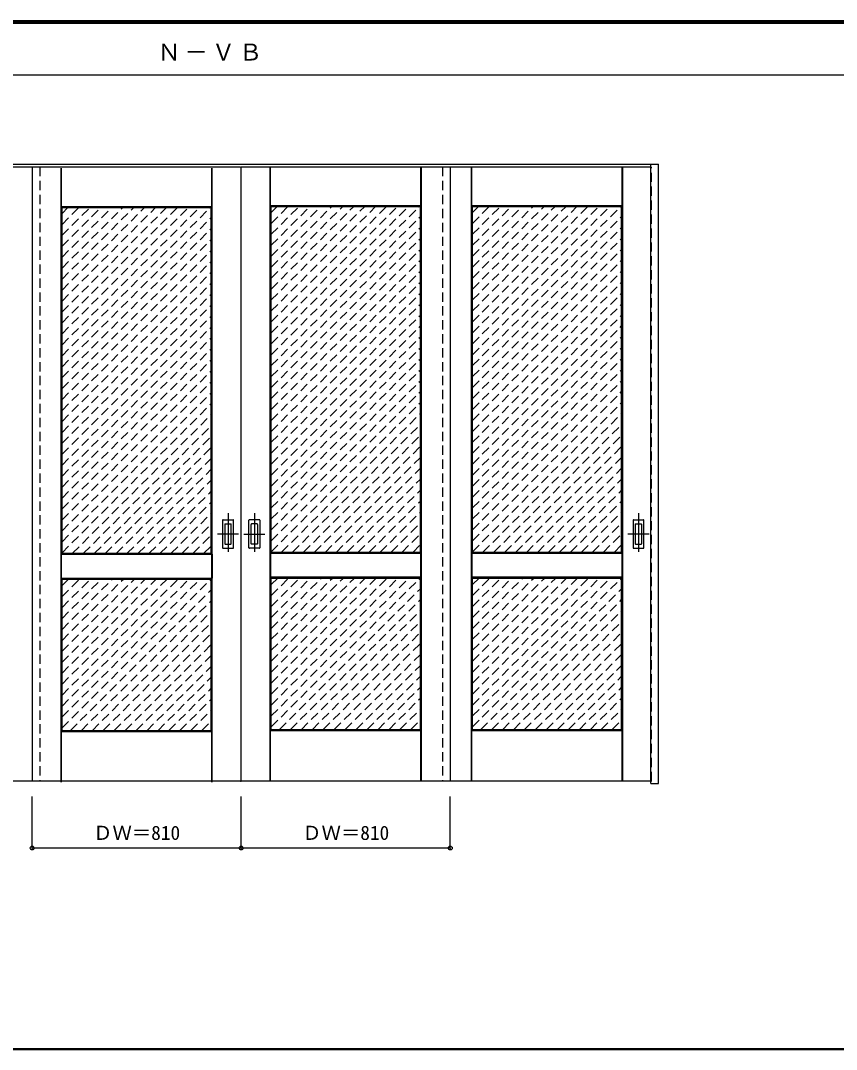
# Model space of a CAD drawing. Units: millimetres, scale not verified. Extents: x -6000 to 5700, y -4307 to 4175.
# Drawn here: x -3428 to -267, y 188 to 4175 of the extents above; entities that cross this region are included whole.
import ezdxf
from ezdxf.enums import TextEntityAlignment as Align

# ---------------------------------------------------------------- set-up
doc = ezdxf.new("R2010")
doc.units = ezdxf.units.MM
doc.header["$LTSCALE"] = 30
doc.header["$PDMODE"] = 32
doc.header["$PDSIZE"] = 15
doc.linetypes.add('CHAIN1', pattern=[8, 5, -1, 1, -1])
doc.linetypes.add('DASHED1', pattern=[1.8, 1.2, -0.6])
for name, color, linetype in [('0-1_通り芯', 4, 'CHAIN1'), ('0-2_扉', 3, 'Continuous'), ('0-3_仕上げ', 7, 'Continuous'), ('0-4_枠', 3, 'Continuous'), ('0-6_引手', 7, 'Continuous'), ('0-A_文字', 7, 'Continuous'), ('0-B_寸法', 4, 'Continuous'), ('0-C_ハッチ', 4, 'DASHED1'), ('F-1_枠', 6, 'Continuous')]:
    doc.layers.add(name, color=color, linetype=linetype)
doc.styles.add('ＭＳ ゴシック', font='')
doc.styles.get('ＭＳ ゴシック').set_extended_font_data('MS Gothic')

msp = doc.modelspace()

# ---------------------------------------------------------------- linework, layer by layer
at = {"layer": '0-1_通り芯'}
for p, q in [((-2624, 2266), (-2624, 2104)), ((-2522, 2266), (-2522, 2104)), ((-1034, 2266), (-1034, 2104)), ((-2583, 2185), (-2665, 2185)), ((-2563, 2185), (-2481, 2185)), ((-993, 2185), (-1075, 2185))]:
    msp.add_line(p, q, dxfattribs=at)
at = {"layer": '0-2_扉'}
for p, q in [((-2576, 3607.5), (-4160, 3607.5)), ((-3383, 3607.5), (-3383, 1227.5)), ((-2576, 3607.5), (-2573, 3607.5)), ((-2573, 1227.5), (-2573, 3607.5)), ((-2570, 3607.5), (-2573, 3607.5)), ((-986, 3607.5), (-2570, 3607.5)), ((-1763, 3607.5), (-1763, 1227.5)), ((-2576, 1227.5), (-4160, 1227.5)), ((-2576, 1227.5), (-2573, 1227.5)), ((-2570, 1227.5), (-2573, 1227.5)), ((-986, 1227.5), (-2570, 1227.5))]:
    msp.add_line(p, q, dxfattribs=at)
at = {"layer": '0-2_扉', "color": 4, "linetype": 'DASHED1'}
for p, q in [((-3383, 3607.5), (-3383, 3603.5)), ((-3353, 3607.5), (-3353, 1227.5)), ((-1793, 3607.5), (-1793, 1227.5)), ((-986, 3607.5), (-983, 3607.5)), ((-983, 1227.5), (-983, 3607.5)), ((-986, 1227.5), (-983, 1227.5))]:
    msp.add_line(p, q, dxfattribs=at)
at = {"layer": '0-3_仕上げ'}
for p, q in [((-3271, 1223.5), (-3271, 3603.5)), ((-3270, 3453.5), (-3270, 3603.5)), ((-3269, 3454.5), (-3269, 3603.5)), ((-2687, 3454.5), (-2687, 3603.5)), ((-2686, 3453.5), (-2686, 3603.5)), ((-2685, 1223.5), (-2685, 3603.5)), ((-2461, 1227.5), (-2461, 3607.5)), ((-2460, 3457.5), (-2460, 3607.5)), ((-2459, 3458.5), (-2459, 3607.5)), ((-1877, 3458.5), (-1877, 3607.5)), ((-1876, 3457.5), (-1876, 3607.5)), ((-1875, 1227.5), (-1875, 3607.5)), ((-1681, 1227.5), (-1681, 3607.5)), ((-1680, 3457.5), (-1680, 3607.5)), ((-1679, 3458.5), (-1679, 3607.5)), ((-1097, 3458.5), (-1097, 3607.5)), ((-1096, 3457.5), (-1096, 3607.5)), ((-1095, 1227.5), (-1095, 3607.5)), ((-3269, 3454.5), (-3270, 3453.5)), ((-3269, 3454.5), (-2687, 3454.5)), ((-3267, 2110.5), (-3267, 3450.5)), ((-2689, 3450.5), (-2686, 3453.5)), ((-2689, 2110.5), (-2689, 3450.5)), ((-2687, 3454.5), (-2686, 3453.5)), ((-2459, 3458.5), (-2460, 3457.5)), ((-2459, 3458.5), (-1877, 3458.5)), ((-2457, 2114.5), (-2457, 3454.5)), ((-1879, 3454.5), (-1876, 3457.5)), ((-1879, 2114.5), (-1879, 3454.5)), ((-1877, 3458.5), (-1876, 3457.5)), ((-1679, 3458.5), (-1680, 3457.5)), ((-1679, 3458.5), (-1097, 3458.5)), ((-1677, 2114.5), (-1677, 3454.5)), ((-1099, 3454.5), (-1096, 3457.5)), ((-1099, 2114.5), (-1099, 3454.5)), ((-1097, 3458.5), (-1096, 3457.5)), ((-2460, 2111.5), (-2457, 2114.5)), ((-2457, 2114.5), (-1879, 2114.5)), ((-1879, 2114.5), (-1876, 2111.5)), ((-1680, 2111.5), (-1677, 2114.5)), ((-1677, 2114.5), (-1099, 2114.5)), ((-1099, 2114.5), (-1096, 2111.5)), ((-3270, 2107.5), (-3267, 2110.5)), ((-3270, 2107.5), (-3269, 2106.5)), ((-3270, 2107.5), (-3270, 2013.5)), ((-3269, 2014.5), (-3269, 2106.5)), ((-3269, 2106.5), (-2687, 2106.5)), ((-3267, 2110.5), (-2689, 2110.5)), ((-2689, 2110.5), (-2686, 2107.5)), ((-2686, 2107.5), (-2687, 2106.5)), ((-2687, 2014.5), (-2687, 2106.5)), ((-2686, 2107.5), (-2686, 2013.5)), ((-2460, 2111.5), (-2459, 2110.5)), ((-2460, 2111.5), (-2460, 2017.5)), ((-2459, 2018.5), (-2459, 2110.5)), ((-2459, 2110.5), (-1877, 2110.5)), ((-1876, 2111.5), (-1877, 2110.5)), ((-1877, 2018.5), (-1877, 2110.5)), ((-1876, 2111.5), (-1876, 2017.5)), ((-1680, 2111.5), (-1679, 2110.5)), ((-1680, 2111.5), (-1680, 2017.5)), ((-1679, 2018.5), (-1679, 2110.5)), ((-1679, 2110.5), (-1097, 2110.5)), ((-1096, 2111.5), (-1097, 2110.5)), ((-1097, 2018.5), (-1097, 2110.5)), ((-1096, 2111.5), (-1096, 2017.5)), ((-3269, 2014.5), (-3270, 2013.5)), ((-3270, 2013.5), (-3267, 2010.5)), ((-3269, 2014.5), (-2687, 2014.5)), ((-3267, 2010.5), (-2689, 2010.5)), ((-3267, 1423.5), (-3267, 2010.5)), ((-2689, 2010.5), (-2686, 2013.5)), ((-2689, 1423.5), (-2689, 2010.5)), ((-2687, 2014.5), (-2686, 2013.5)), ((-2459, 2018.5), (-2460, 2017.5)), ((-2460, 2017.5), (-2457, 2014.5)), ((-2459, 2018.5), (-1877, 2018.5)), ((-2457, 2014.5), (-1879, 2014.5)), ((-2457, 1427.5), (-2457, 2014.5)), ((-1879, 2014.5), (-1876, 2017.5)), ((-1879, 1427.5), (-1879, 2014.5)), ((-1877, 2018.5), (-1876, 2017.5)), ((-1679, 2018.5), (-1680, 2017.5)), ((-1680, 2017.5), (-1677, 2014.5)), ((-1679, 2018.5), (-1097, 2018.5)), ((-1677, 2014.5), (-1099, 2014.5)), ((-1677, 1427.5), (-1677, 2014.5)), ((-1099, 2014.5), (-1096, 2017.5)), ((-1099, 1427.5), (-1099, 2014.5)), ((-1097, 2018.5), (-1096, 2017.5)), ((-3270, 1223.5), (-3270, 1420.5)), ((-3270, 1420.5), (-3269, 1419.5)), ((-3269, 1223.5), (-3269, 1419.5)), ((-3269, 1419.5), (-2687, 1419.5)), ((-2689, 1423.5), (-2686, 1420.5)), ((-2686, 1420.5), (-2687, 1419.5)), ((-2687, 1223.5), (-2687, 1419.5)), ((-2686, 1223.5), (-2686, 1420.5)), ((-2460, 1227.5), (-2460, 1424.5)), ((-2460, 1424.5), (-2459, 1423.5)), ((-2459, 1227.5), (-2459, 1423.5)), ((-2459, 1423.5), (-1877, 1423.5)), ((-1879, 1427.5), (-1876, 1424.5)), ((-1876, 1424.5), (-1877, 1423.5)), ((-1877, 1227.5), (-1877, 1423.5)), ((-1876, 1227.5), (-1876, 1424.5)), ((-1680, 1227.5), (-1680, 1424.5)), ((-1680, 1424.5), (-1679, 1423.5)), ((-1679, 1227.5), (-1679, 1423.5)), ((-1679, 1423.5), (-1097, 1423.5)), ((-1099, 1427.5), (-1096, 1424.5)), ((-1096, 1424.5), (-1097, 1423.5)), ((-1097, 1227.5), (-1097, 1423.5)), ((-1096, 1227.5), (-1096, 1424.5))]:
    msp.add_line(p, q, dxfattribs=at)
for points in [[(-3270, 3453.5), (-3267, 3450.5), (-2689, 3450.5)], [(-2460, 3457.5), (-2457, 3454.5), (-1879, 3454.5)], [(-1680, 3457.5), (-1677, 3454.5), (-1099, 3454.5)], [(-3270, 1420.5), (-3267, 1423.5), (-2689, 1423.5)], [(-2460, 1424.5), (-2457, 1427.5), (-1879, 1427.5)], [(-1680, 1424.5), (-1677, 1427.5), (-1099, 1427.5)]]:
    msp.add_lwpolyline(points, dxfattribs=at)
at = {"layer": '0-4_枠'}
for p, q in [((-4190, 3618), (-956, 3618)), ((-986, 1218), (-986, 3618)), ((-956, 1218), (-956, 3618)), ((-986, 1218), (-956, 1218))]:
    msp.add_line(p, q, dxfattribs=at)
at = {"layer": '0-6_引手', "color": 3}
for p, q in [((-2645, 2238.5), (-2645, 2131.5)), ((-2643.5, 2240), (-2604.5, 2240)), ((-2603, 2131.5), (-2603, 2238.5)), ((-2543, 2131.5), (-2543, 2238.5)), ((-2502.5, 2240), (-2541.5, 2240)), ((-2501, 2238.5), (-2501, 2131.5)), ((-1055, 2238.5), (-1055, 2131.5)), ((-1053.5, 2240), (-1014.5, 2240)), ((-1013, 2131.5), (-1013, 2238.5)), ((-2643.5, 2130), (-2604.5, 2130)), ((-2502.5, 2130), (-2541.5, 2130)), ((-1053.5, 2130), (-1014.5, 2130))]:
    msp.add_line(p, q, dxfattribs=at)
at = {"layer": '0-6_引手'}
for p, q in [((-2636.5, 2222.5), (-2636.5, 2147.5)), ((-2635, 2224), (-2613, 2224)), ((-2611.5, 2147.5), (-2611.5, 2222.5)), ((-2534.5, 2147.5), (-2534.5, 2222.5)), ((-2511, 2224), (-2533, 2224)), ((-2509.5, 2222.5), (-2509.5, 2147.5)), ((-1046.5, 2222.5), (-1046.5, 2147.5)), ((-1045, 2224), (-1023, 2224)), ((-1021.5, 2147.5), (-1021.5, 2222.5)), ((-2635, 2146), (-2613, 2146)), ((-2511, 2146), (-2533, 2146)), ((-1045, 2146), (-1023, 2146))]:
    msp.add_line(p, q, dxfattribs=at)
at = {"layer": '0-6_引手', "color": 3}
for centre, start, end in [((-2643.5, 2238.5), 90, 180), ((-2604.5, 2238.5), 0, 90), ((-2541.5, 2238.5), 90, 180), ((-2502.5, 2238.5), 0, 90), ((-1053.5, 2238.5), 90, 180), ((-1014.5, 2238.5), 0, 90), ((-2643.5, 2131.5), 180, 270), ((-2604.5, 2131.5), 270, 0), ((-2541.5, 2131.5), 180, 270), ((-2502.5, 2131.5), 270, 0), ((-1053.5, 2131.5), 180, 270), ((-1014.5, 2131.5), 270, 0)]:
    msp.add_arc(centre, 1.5, start, end, dxfattribs=at)
at = {"layer": '0-6_引手'}
for centre, start, end in [((-2635, 2222.5), 90, 180), ((-2613, 2222.5), 0, 90), ((-2533, 2222.5), 90, 180), ((-2511, 2222.5), 0, 90), ((-1045, 2222.5), 90, 180), ((-1023, 2222.5), 0, 90), ((-2635, 2147.5), 180, 270), ((-2613, 2147.5), 270, 0), ((-2533, 2147.5), 180, 270), ((-2511, 2147.5), 270, 0), ((-1045, 2147.5), 180, 270), ((-1023, 2147.5), 270, 0)]:
    msp.add_arc(centre, 1.5, start, end, dxfattribs=at)
at = {"layer": '0-B_寸法'}
for p, q in [((-3383, 968), (-3383, 1168)), ((-2573, 968), (-2573, 1168)), ((-2573, 968), (-2573, 1168)), ((-1763, 968), (-1763, 1168)), ((-2573, 968), (-3383, 968)), ((-1763, 968), (-2573, 968))]:
    msp.add_line(p, q, dxfattribs=at)
at = {"layer": '0-B_寸法', "color": 7}
for p in [(-3383, 968), (-2573, 968), (-1763, 968)]:
    msp.add_point(p, dxfattribs=at)
at = {"layer": '0-C_ハッチ'}
for p, q in [((-3267, 3427.56), (-3244.06, 3450.5)), ((-3267, 2918.44), (-2734.94, 3450.5)), ((-3267, 2960.87), (-2777.37, 3450.5)), ((-3267, 3003.29), (-2819.79, 3450.5)), ((-3267, 3045.72), (-2862.22, 3450.5)), ((-3267, 3088.15), (-2904.65, 3450.5)), ((-3267, 3130.57), (-2947.07, 3450.5)), ((-3267, 3173), (-2989.5, 3450.5)), ((-3267, 3215.43), (-3031.93, 3450.5)), ((-3267, 3257.85), (-3074.35, 3450.5)), ((-3267, 3300.28), (-3116.78, 3450.5)), ((-3267, 3342.71), (-3159.21, 3450.5)), ((-3267, 3385.13), (-3201.63, 3450.5)), ((-3267, 2876.02), (-2692.52, 3450.5)), ((-2457, 3431.56), (-2434.06, 3454.5)), ((-2457, 2922.44), (-1924.94, 3454.5)), ((-2457, 2964.87), (-1967.37, 3454.5)), ((-2457, 3007.29), (-2009.79, 3454.5)), ((-2457, 3049.72), (-2052.22, 3454.5)), ((-2457, 3092.15), (-2094.65, 3454.5)), ((-2457, 3134.57), (-2137.07, 3454.5)), ((-2457, 3177), (-2179.5, 3454.5)), ((-2457, 3219.43), (-2221.93, 3454.5)), ((-2457, 3261.85), (-2264.35, 3454.5)), ((-2457, 3304.28), (-2306.78, 3454.5)), ((-2457, 3346.71), (-2349.21, 3454.5)), ((-2457, 3389.13), (-2391.63, 3454.5)), ((-2457, 2880.02), (-1882.52, 3454.5)), ((-1677, 3431.56), (-1654.06, 3454.5)), ((-1677, 2922.44), (-1144.94, 3454.5)), ((-1677, 2964.87), (-1187.37, 3454.5)), ((-1677, 3007.29), (-1229.79, 3454.5)), ((-1677, 3049.72), (-1272.22, 3454.5)), ((-1677, 3092.15), (-1314.65, 3454.5)), ((-1677, 3134.57), (-1357.07, 3454.5)), ((-1677, 3177), (-1399.5, 3454.5)), ((-1677, 3219.43), (-1441.93, 3454.5)), ((-1677, 3261.85), (-1484.35, 3454.5)), ((-1677, 3304.28), (-1526.78, 3454.5)), ((-1677, 3346.71), (-1569.21, 3454.5)), ((-1677, 3389.13), (-1611.63, 3454.5)), ((-1677, 2880.02), (-1102.52, 3454.5)), ((-3267, 2833.59), (-2689, 3411.59)), ((-2457, 2837.59), (-1879, 3415.59)), ((-1677, 2837.59), (-1099, 3415.59)), ((-3267, 2791.16), (-2689, 3369.16)), ((-2457, 2795.16), (-1879, 3373.16)), ((-1677, 2795.16), (-1099, 3373.16)), ((-3267, 2748.74), (-2689, 3326.74)), ((-2457, 2752.74), (-1879, 3330.74)), ((-1677, 2752.74), (-1099, 3330.74)), ((-3267, 2706.31), (-2689, 3284.31)), ((-2457, 2710.31), (-1879, 3288.31)), ((-1677, 2710.31), (-1099, 3288.31)), ((-3267, 2663.88), (-2689, 3241.88)), ((-2457, 2667.88), (-1879, 3245.88)), ((-1677, 2667.88), (-1099, 3245.88)), ((-3267, 2621.46), (-2689, 3199.46)), ((-2457, 2625.46), (-1879, 3203.46)), ((-1677, 2625.46), (-1099, 3203.46)), ((-3267, 2579.03), (-2689, 3157.03)), ((-2457, 2583.03), (-1879, 3161.03)), ((-1677, 2583.03), (-1099, 3161.03)), ((-3267, 2536.6), (-2689, 3114.6)), ((-2457, 2540.6), (-1879, 3118.6)), ((-1677, 2540.6), (-1099, 3118.6)), ((-3267, 2494.18), (-2689, 3072.18)), ((-2457, 2498.18), (-1879, 3076.18)), ((-1677, 2498.18), (-1099, 3076.18)), ((-2457, 2455.75), (-1879, 3033.75)), ((-1677, 2455.75), (-1099, 3033.75)), ((-3267, 2451.75), (-2689, 3029.75)), ((-2457, 2413.33), (-1879, 2991.33)), ((-1677, 2413.33), (-1099, 2991.33)), ((-3267, 2409.33), (-2689, 2987.33)), ((-3267, 2366.9), (-2689, 2944.9)), ((-2457, 2370.9), (-1879, 2948.9)), ((-1677, 2370.9), (-1099, 2948.9)), ((-3267, 2324.47), (-2689, 2902.47)), ((-2457, 2328.47), (-1879, 2906.47)), ((-1677, 2328.47), (-1099, 2906.47)), ((-3267, 2282.05), (-2689, 2860.05)), ((-2457, 2286.05), (-1879, 2864.05)), ((-1677, 2286.05), (-1099, 2864.05)), ((-3267, 2239.62), (-2689, 2817.62)), ((-2457, 2243.62), (-1879, 2821.62)), ((-1677, 2243.62), (-1099, 2821.62)), ((-3267, 2197.19), (-2689, 2775.19)), ((-2457, 2201.19), (-1879, 2779.19)), ((-1677, 2201.19), (-1099, 2779.19)), ((-3267, 2154.77), (-2689, 2732.77)), ((-2457, 2158.77), (-1879, 2736.77)), ((-1677, 2158.77), (-1099, 2736.77)), ((-3267, 2112.34), (-2689, 2690.34)), ((-2457, 2116.34), (-1879, 2694.34)), ((-1677, 2116.34), (-1099, 2694.34)), ((-3226.41, 2110.5), (-2689, 2647.91)), ((-2416.41, 2114.5), (-1879, 2651.91)), ((-1636.41, 2114.5), (-1099, 2651.91)), ((-3183.99, 2110.5), (-2689, 2605.49)), ((-2373.99, 2114.5), (-1879, 2609.49)), ((-1593.99, 2114.5), (-1099, 2609.49)), ((-3141.56, 2110.5), (-2689, 2563.06)), ((-2331.56, 2114.5), (-1879, 2567.06)), ((-1551.56, 2114.5), (-1099, 2567.06)), ((-3099.13, 2110.5), (-2689, 2520.63)), ((-2289.13, 2114.5), (-1879, 2524.63)), ((-1509.13, 2114.5), (-1099, 2524.63)), ((-3056.71, 2110.5), (-2689, 2478.21)), ((-2246.71, 2114.5), (-1879, 2482.21)), ((-1466.71, 2114.5), (-1099, 2482.21)), ((-3014.28, 2110.5), (-2689, 2435.78)), ((-2204.28, 2114.5), (-1879, 2439.78)), ((-1424.28, 2114.5), (-1099, 2439.78)), ((-2971.86, 2110.5), (-2689, 2393.36)), ((-2161.86, 2114.5), (-1879, 2397.36)), ((-1381.86, 2114.5), (-1099, 2397.36)), ((-2119.43, 2114.5), (-1879, 2354.93)), ((-1339.43, 2114.5), (-1099, 2354.93)), ((-2929.43, 2110.5), (-2689, 2350.93)), ((-2887, 2110.5), (-2689, 2308.5)), ((-2077, 2114.5), (-1879, 2312.5)), ((-1297, 2114.5), (-1099, 2312.5)), ((-2844.58, 2110.5), (-2689, 2266.08)), ((-2034.58, 2114.5), (-1879, 2270.08)), ((-1254.58, 2114.5), (-1099, 2270.08)), ((-2802.15, 2110.5), (-2689, 2223.65)), ((-1992.15, 2114.5), (-1879, 2227.65)), ((-1212.15, 2114.5), (-1099, 2227.65)), ((-2759.72, 2110.5), (-2689, 2181.22)), ((-1949.72, 2114.5), (-1879, 2185.22)), ((-1169.72, 2114.5), (-1099, 2185.22)), ((-2717.3, 2110.5), (-2689, 2138.8)), ((-1907.3, 2114.5), (-1879, 2142.8)), ((-1127.3, 2114.5), (-1099, 2142.8)), ((-3267, 1433.52), (-2690.02, 2010.5)), ((-3267, 1985.06), (-3241.56, 2010.5)), ((-3267, 1475.94), (-2732.44, 2010.5)), ((-3267, 1518.37), (-2774.87, 2010.5)), ((-3267, 1603.22), (-2859.72, 2010.5)), ((-3267, 1560.8), (-2817.3, 2010.5)), ((-3267, 1688.08), (-2944.58, 2010.5)), ((-3267, 1645.65), (-2902.15, 2010.5)), ((-3267, 1772.93), (-3029.43, 2010.5)), ((-3267, 1730.5), (-2987, 2010.5)), ((-3267, 1857.78), (-3114.28, 2010.5)), ((-3267, 1815.36), (-3071.86, 2010.5)), ((-3267, 1942.63), (-3199.13, 2010.5)), ((-3267, 1900.21), (-3156.71, 2010.5)), ((-2457, 1437.52), (-1880.02, 2014.5)), ((-2457, 1989.06), (-2431.56, 2014.5)), ((-2457, 1479.94), (-1922.44, 2014.5)), ((-2457, 1522.37), (-1964.87, 2014.5)), ((-2457, 1607.22), (-2049.72, 2014.5)), ((-2457, 1564.8), (-2007.3, 2014.5)), ((-2457, 1692.08), (-2134.58, 2014.5)), ((-2457, 1649.65), (-2092.15, 2014.5)), ((-2457, 1776.93), (-2219.43, 2014.5)), ((-2457, 1734.5), (-2177, 2014.5)), ((-2457, 1861.78), (-2304.28, 2014.5)), ((-2457, 1819.36), (-2261.86, 2014.5)), ((-2457, 1946.63), (-2389.13, 2014.5)), ((-2457, 1904.21), (-2346.71, 2014.5)), ((-1677, 1437.52), (-1100.02, 2014.5)), ((-1677, 1989.06), (-1651.56, 2014.5)), ((-1677, 1479.94), (-1142.44, 2014.5)), ((-1677, 1522.37), (-1184.87, 2014.5)), ((-1677, 1607.22), (-1269.72, 2014.5)), ((-1677, 1564.8), (-1227.3, 2014.5)), ((-1677, 1692.08), (-1354.58, 2014.5)), ((-1677, 1649.65), (-1312.15, 2014.5)), ((-1677, 1776.93), (-1439.43, 2014.5)), ((-1677, 1734.5), (-1397, 2014.5)), ((-1677, 1861.78), (-1524.28, 2014.5)), ((-1677, 1819.36), (-1481.86, 2014.5)), ((-1677, 1946.63), (-1609.13, 2014.5)), ((-1677, 1904.21), (-1566.71, 2014.5)), ((-3234.59, 1423.5), (-2689, 1969.09)), ((-2424.59, 1427.5), (-1879, 1973.09)), ((-1644.59, 1427.5), (-1099, 1973.09)), ((-3192.16, 1423.5), (-2689, 1926.67)), ((-2382.16, 1427.5), (-1879, 1930.67)), ((-1602.16, 1427.5), (-1099, 1930.67)), ((-3149.74, 1423.5), (-2689, 1884.24)), ((-2339.74, 1427.5), (-1879, 1888.24)), ((-1559.74, 1427.5), (-1099, 1888.24)), ((-3107.31, 1423.5), (-2689, 1841.81)), ((-2297.31, 1427.5), (-1879, 1845.81)), ((-1517.31, 1427.5), (-1099, 1845.81)), ((-3064.89, 1423.5), (-2689, 1799.39)), ((-2254.89, 1427.5), (-1879, 1803.39)), ((-1474.89, 1427.5), (-1099, 1803.39)), ((-3022.46, 1423.5), (-2689, 1756.96)), ((-2212.46, 1427.5), (-1879, 1760.96)), ((-1432.46, 1427.5), (-1099, 1760.96)), ((-2170.03, 1427.5), (-1879, 1718.53)), ((-1390.03, 1427.5), (-1099, 1718.53)), ((-2980.03, 1423.5), (-2689, 1714.53)), ((-2127.61, 1427.5), (-1879, 1676.11)), ((-1347.61, 1427.5), (-1099, 1676.11)), ((-2937.61, 1423.5), (-2689, 1672.11)), ((-2895.18, 1423.5), (-2689, 1629.68)), ((-2085.18, 1427.5), (-1879, 1633.68)), ((-1305.18, 1427.5), (-1099, 1633.68)), ((-2852.75, 1423.5), (-2689, 1587.25)), ((-2042.75, 1427.5), (-1879, 1591.25)), ((-1262.75, 1427.5), (-1099, 1591.25)), ((-2810.33, 1423.5), (-2689, 1544.83)), ((-2000.33, 1427.5), (-1879, 1548.83)), ((-1220.33, 1427.5), (-1099, 1548.83)), ((-2767.9, 1423.5), (-2689, 1502.4)), ((-1957.9, 1427.5), (-1879, 1506.4)), ((-1177.9, 1427.5), (-1099, 1506.4)), ((-2725.47, 1423.5), (-2689, 1459.97)), ((-1915.47, 1427.5), (-1879, 1463.97)), ((-1135.47, 1427.5), (-1099, 1463.97))]:
    msp.add_line(p, q, dxfattribs=at)
at = {"layer": 'F-1_枠'}
for p, q in [((-6000, 4175), (5700, 4175)), ((-6000, 4170), (5700, 4170)), ((-6000, 4165), (5700, 4165)), ((-6000, 3965), (5700, 3965)), ((-6000, 190.5), (5700, 190.5)), ((-6000, 187.5), (5700, 187.5))]:
    msp.add_line(p, q, dxfattribs=at)

# ---------------------------------------------------------------- texts
at = {"layer": '0-A_文字', "insert": (-2897.5, 4020), "char_height": 65.98, "attachment_point": 7, "style": 'ＭＳ ゴシック'}
msp.add_mtext('\\T1.17;Ｎ－ＶＢ', dxfattribs=at)
at = {"layer": '0-B_寸法', "color": 7, "style": 'ＭＳ ゴシック'}
for p in [(-3146.75, 983), (-2336.75, 983)]:
    msp.add_text('ＤＷ＝810', height=54.99, dxfattribs=at).set_placement(p, align=Align.BOTTOM_LEFT)

doc.saveas('drawing.dxf')
